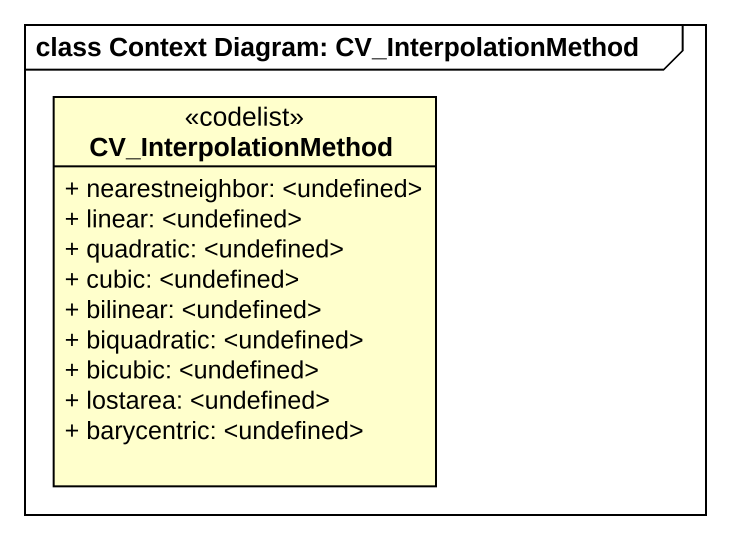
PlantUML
@startuml
mainframe class Context Diagram: CV_InterpolationMethod
hide circle
hide empty members
skinparam classAttributeIconSize 0
class CV_InterpolationMethod <<codelist>> {
  + nearestneighbor: <undefined>
  + linear: <undefined>
  + quadratic: <undefined>
  + cubic: <undefined>
  + bilinear: <undefined>
  + biquadratic: <undefined>
  + bicubic: <undefined>
  + lostarea: <undefined>
  + barycentric: <undefined>
}
@enduml
